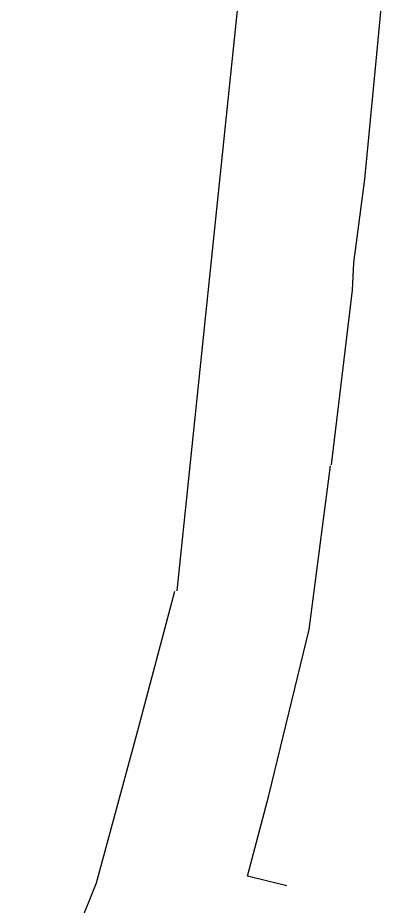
# Model space of a CAD drawing. Header units: millimetres. Extents: x 706139 to 707011, y 753722 to 954403.
# Drawn here: x 706976.8 to 707001.6, y 953887.4 to 953947.8 of the extents above; entities that cross this region are included whole.
import ezdxf

# ---------------------------------------------------------------- set-up
doc = ezdxf.new("R2010")
doc.units = ezdxf.units.MM
doc.layers.add('RD', color=5, linetype='Continuous')

# ---------------------------------------------------------------- blocks, each defined once
blk = doc.blocks.new('FGHFGH')
at = {"layer": 'RD'}
for p, q in [((708236.45563, 953877.58549), (708242.64897, 953937.12486)), ((708250.46904, 953919.01396), (708250.0028, 953914.07183)), ((708250.0028, 953914.07183), (708249.20006, 953905.56287)), ((708249.20006, 953905.56287), (708248.4378, 953899.89669)), ((708248.4378, 953899.89669), (708248.35321, 953898.03747)), ((708248.35321, 953898.03747), (708246.93389, 953886.16645)), ((708245.43574, 953874.9612), (708246.88674, 953886.0842)), ((708233.77074, 953868.0922), (708236.28974, 953877.5742)), ((708242.69574, 953863.6832), (708245.43574, 953874.9612)), ((708230.96574, 953857.7462), (708233.77074, 953868.0922)), ((708241.24574, 953858.2032), (708242.69574, 953863.6832)), ((708243.90274, 953857.5392), (708241.24574, 953858.2032)), ((708225.61274, 953844.3882), (708230.96574, 953857.7462))]:
    blk.add_line(p, q, dxfattribs=at)

msp = doc.modelspace()

# ---------------------------------------------------------------- block references
msp.add_blockref('FGHFGH', (-1248.8207, 31.2158))

doc.saveas('drawing.dxf')
